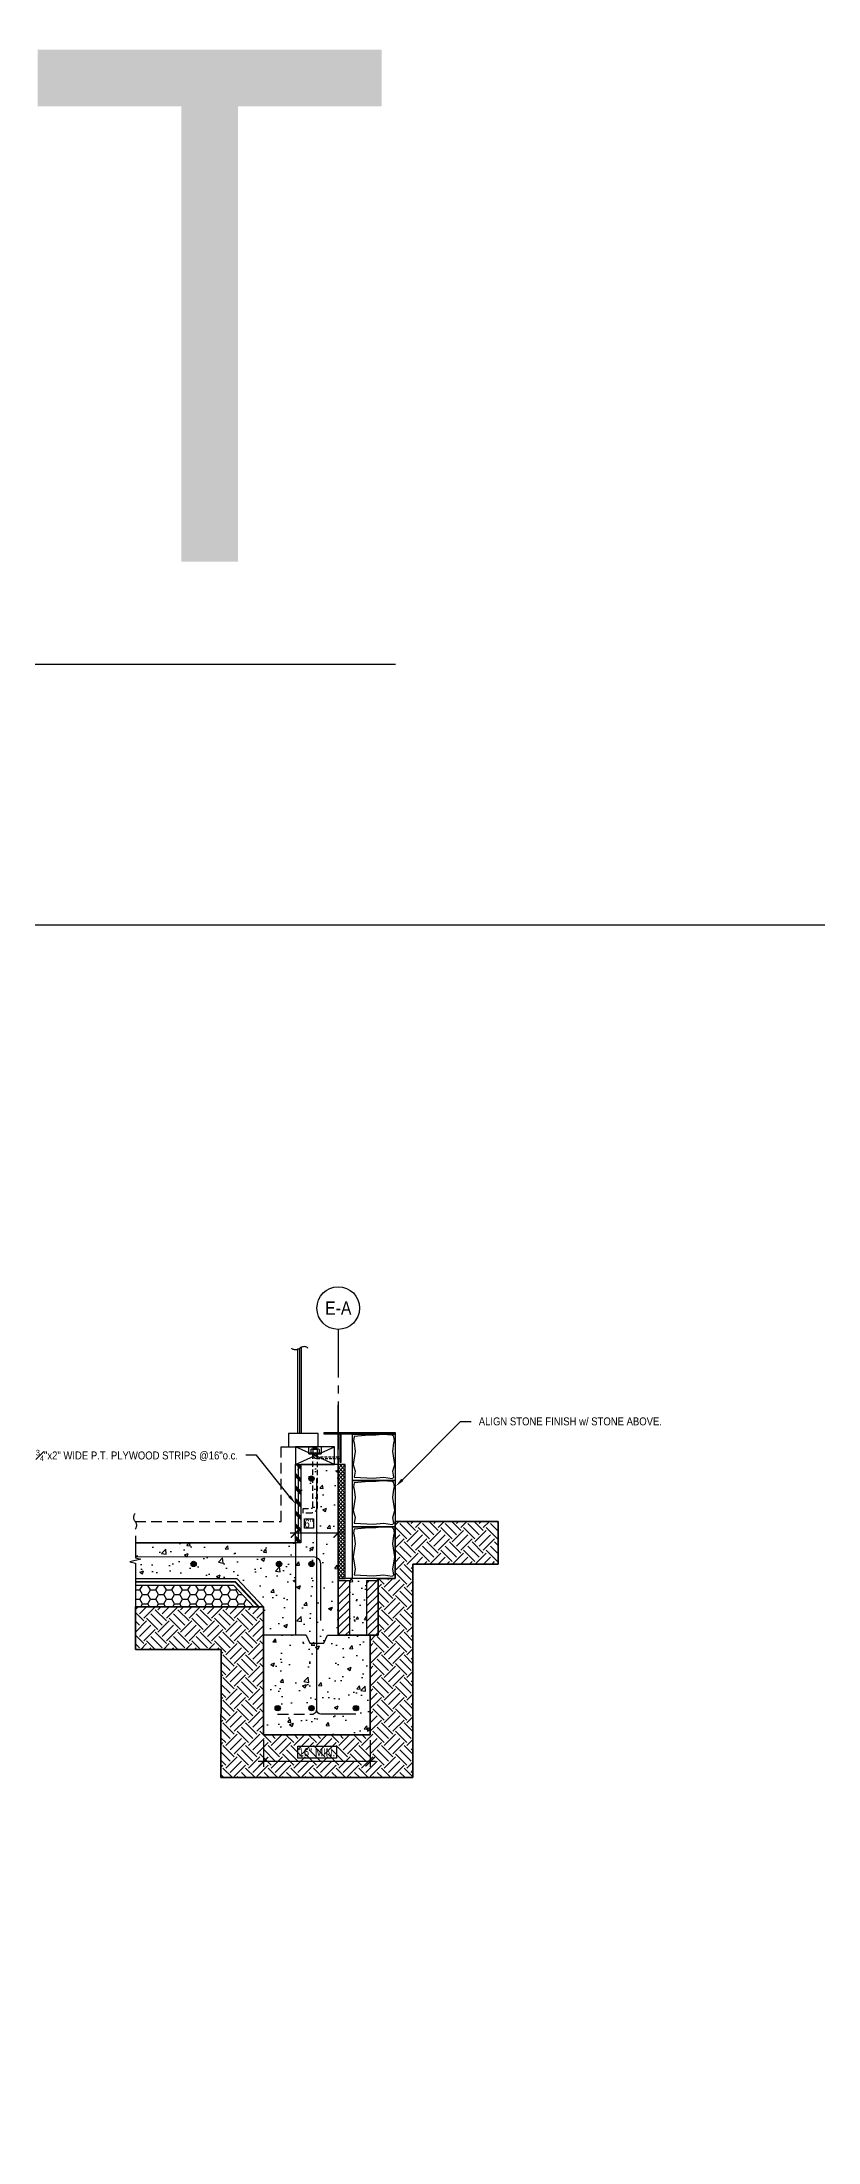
# Model space of a CAD drawing. Header units: inches. Extents: x -2661 to 42767, y -1222 to 9099.
# Drawn here: x 1771.1 to 1880.2, y 4000.9 to 4296.1 of the extents above; entities that cross this region are included whole.
import ezdxf
from ezdxf import colors
from ezdxf.entities.mleader import LeaderData, LeaderLine
from ezdxf.enums import TextEntityAlignment as Align
from ezdxf.math import Vec2, Vec3

# ---------------------------------------------------------------- set-up
doc = ezdxf.new("R2010")
doc.units = ezdxf.units.IN
doc.header["$LTSCALE"] = 12
doc.header["$MEASUREMENT"] = 0
doc.header["$PDMODE"] = 3
for name, pattern in [('CENTER2', [1.125, 0.75, -0.125, 0.125, -0.125]), ('HIDDEN2', [0.1875, 0.125, -0.0625]), ('HIDDEN4', [0.09375, 0.0625, -0.03125]), ('HIDDEN8', [0.04625, 0.03125, -0.015])]:
    doc.linetypes.add(name, pattern=pattern)
doc.layers.get('0').update_dxf_attribs({"linetype": 'CONTINUOUS'})
doc.layers.get('DefPoints').update_dxf_attribs({"color": 251, "linetype": 'CONTINUOUS'})
doc.layers.add('DESIGNER COMMENTS', color=221, linetype='CONTINUOUS', plot=False)
doc.layers.add('NON-PLOT', color=253, linetype='CONTINUOUS', plot=False)
for name, color, linetype in [('S-ANNO-DIMS', 2, 'CONTINUOUS'), ('S-ANNO-NOTE', 4, 'CONTINUOUS'), ('S-ARCH', 1, 'CONTINUOUS'), ('S-ARCH-FINISHES', 1, 'HIDDEN2'), ('S-BOLT', 2, 'CONTINUOUS'), ('S-BREAK', 2, 'CONTINUOUS'), ('S-CONC', 4, 'CONTINUOUS'), ('S-FASTENERS', 2, 'CONTINUOUS'), ('S-GRADE', 3, 'CONTINUOUS'), ('S-GRID', 1, 'CENTER2'), ('S-REBAR', 7, 'CONTINUOUS'), ('S-STEEL', 4, 'CONTINUOUS'), ('S-WOOD', 3, 'CONTINUOUS')]:
    doc.layers.add(name, color=color, linetype=linetype)
doc.layers.add('S-ANNO-NONPLOT', color=253, linetype='CONTINUOUS', plot=False, transparency=0.5)
doc.layers.add('S-HATCH-SOIL', color=7, linetype='CONTINUOUS', true_color=0x8f8f8f, transparency=0.8)
doc.layers.add('S-HATCH2', color=2, linetype='CONTINUOUS', transparency=0.5)
doc.styles.add('Arial', font='arial.ttf', dxfattribs={"width": 0.85})
doc.dimstyles.new('DIM-12_Se', dxfattribs={"dimscale": 12, "dimtxt": 0.09375, "dimasz": 0.109375, "dimexe": 0.0625, "dimexo": 0.0625, "dimgap": 0.0625, "dimtad": 1, "dimdec": 4, "dimzin": 11, "dimdsep": 46, "dimlunit": 4, "dimtxsty": 'Arial', "dimblk": 'ARCHTICK', "dimcen": 0.125, "dimdle": 0.0625, "dimclrd": 256, "dimclre": 256, "dimclrt": 4, "dimadec": 0, "dimazin": 0, "dimtfac": 0.75, "dimtdec": 4, "dimtmove": 0, "dimatfit": 3, "dimfxl": 1, "dimfrac": 1, "dimtolj": 1, "dimtzin": 0, "dimarcsym": 0})

# ---------------------------------------------------------------- blocks, each defined once
blk = doc.blocks.new('_DotBlank')
at = {"color": 0, "lineweight": -2}
blk.add_line((-0.5, 0), (-1, 0), dxfattribs=at)
blk.add_circle((0, 0), 0.5, dxfattribs=at)
blk = doc.blocks.new('*U521')
h = blk.add_hatch(color=256)
h.dxf.hatch_style = 1
h.paths.add_polyline_path([(0.375, 0, 1), (-0.375, 0, 1)])
at = {"color": 0}
blk.add_circle((0, 0), 0.375, dxfattribs=at)
blk = doc.blocks.new('_ARCHTICK')
at = {"color": 0, "linetype": 'ByBlock', "const_width": 0.15}
blk.add_lwpolyline([(-0.5, -0.5), (0.5, 0.5)], dxfattribs=at)
blk = doc.blocks.new('*D2268')
at = {"layer": 'DefPoints', "color": 0, "transparency": 16777216}
for p in [(1802.23, 4058.12), (1817.23, 4058.12), (1802.23, 4054.35)]:
    blk.add_point(p, dxfattribs=at)
at = {"layer": 'S-ANNO-DIMS', "lineweight": -2, "transparency": 16777216}
for p, q in [((1802.23, 4057.37), (1802.23, 4053.6)), ((1817.23, 4057.37), (1817.23, 4053.6)), ((1817.98, 4054.35), (1801.48, 4054.35))]:
    blk.add_line(p, q, dxfattribs=at)
at = {"layer": 'S-ANNO-DIMS', "lineweight": -2, "transparency": 16777216, "xscale": 1.3125, "yscale": 1.3125, "zscale": 1.3125, "rotation": 180}
blk.add_blockref('_ARCHTICK', (1802.23, 4054.35), dxfattribs=at)
at = {"layer": 'S-ANNO-DIMS', "lineweight": -2, "transparency": 16777216, "xscale": 1.3125, "yscale": 1.3125, "zscale": 1.3125}
blk.add_blockref('_ARCHTICK', (1817.23, 4054.35), dxfattribs=at)
at = {"layer": 'S-ANNO-DIMS', "color": 4, "transparency": 16777216, "insert": (1809.73, 4055.67), "char_height": 1.125, "attachment_point": 5, "style": 'Arial'}
blk.add_mtext('\\A1;16" MIN.', dxfattribs=at)
blk = doc.blocks.new('8 INCH ANCHOR BOLT')
at = {"layer": 'S-BOLT'}
for p, q in [((-0.59, 0.62), (-0.59, 0.11)), ((-0.44, 0.69), (0.44, 0.69)), ((0.25, 1.01), (-0.31, 1.01)), ((-0.31, 1.01), (-0.24, 0.97)), ((-0.31, 0.93), (-0.24, 0.97)), ((0.31, 0.89), (-0.31, 0.93)), ((-0.31, 0.93), (-0.24, 0.89)), ((-0.31, 0.85), (-0.24, 0.89)), ((0.31, 0.81), (-0.31, 0.85)), ((-0.31, 0.85), (-0.24, 0.81)), ((-0.31, 0.77), (-0.24, 0.81)), ((0.31, 0.73), (-0.31, 0.77)), ((-0.31, 0.77), (-0.24, 0.73)), ((-0.31, 0.69), (-0.24, 0.73)), ((-0.29, 0.62), (-0.29, 0.11)), ((-0.24, 0.97), (0.25, 0.93)), ((-0.24, 0.89), (0.25, 0.85)), ((-0.24, 0.81), (0.25, 0.77)), ((-0.24, 0.73), (0.25, 0.69)), ((0.31, 0.97), (-0.05, 0.99)), ((0.25, 1.01), (0.31, 0.97)), ((0.25, 0.93), (0.31, 0.97)), ((0.25, 0.93), (0.31, 0.89)), ((0.25, 0.85), (0.31, 0.89)), ((0.25, 0.85), (0.31, 0.81)), ((0.25, 0.77), (0.31, 0.81)), ((0.25, 0.77), (0.31, 0.73)), ((0.25, 0.69), (0.31, 0.73)), ((0.29, 0.62), (0.29, 0.11)), ((0.59, 0.62), (0.59, 0.11))]:
    blk.add_line(p, q, dxfattribs=at)
at = {"layer": 'S-BOLT', "linetype": 'HIDDEN4'}
for p, q in [((-0.31, 0), (-0.31, -7.44)), ((0.31, -7.44), (0.31, 0)), ((1.66, -7.69), (0.56, -7.69)), ((0.56, -8.31), (1.66, -8.31)), ((1.66, -8.31), (1.66, -7.69))]:
    blk.add_line(p, q, dxfattribs=at)
at = {"layer": 'S-BOLT'}
blk.add_lwpolyline([(0.85, 0.11), (0.85, 0), (-0.85, 0), (-0.85, 0.11)], close=True, dxfattribs=at)
for centre, radius, start, end in [((-0.44, 0.52), 0.177, 33.8901, 146.1099), ((0, 0.1), 0.589, 60.1583, 119.8417), ((0.44, 0.52), 0.177, 33.8901, 146.1099)]:
    blk.add_arc(centre, radius, start, end, dxfattribs=at)
at = {"layer": 'S-BOLT', "linetype": 'HIDDEN4'}
for radius in [0.875, 0.25]:
    blk.add_arc((0.56, -7.44), radius, 180, 270, dxfattribs=at)
blk = doc.blocks.new('*U1197')
at = {"xscale": -1}
blk.add_blockref('8 INCH ANCHOR BOLT', (0, 0), dxfattribs=at)
blk = doc.blocks.new('*U2247')
at = {"layer": 'S-CONC'}
h = blk.add_hatch(dxfattribs=at)
h.set_pattern_fill('AR-CONC', color=2, scale=0.5, angle=15, style=0)
h.paths.add_polyline_path([(1.62, 0), (4, 0), (4, 7.63), (5.62, 7.63, -0.656548), (5.62, 8), (0, 8, -0.656548), (0, 7.63), (1.62, 7.63)])
h = blk.add_hatch(dxfattribs=at)
h.set_pattern_fill('ANSI31', color=2, scale=6, style=0)
h.set_pattern_definition([(45, (-2.375, 0), (-0.53033, 0.53033), [])])
h.paths.add_polyline_path([(0, 7.63), (0, 0), (1.62, 0), (1.62, 7.63)])
h.paths.add_polyline_path([(4, 0), (5.62, 0), (5.62, 7.63), (4, 7.63)])
at = {"layer": 'NON-PLOT'}
blk.add_line((5.62, 8), (0, 8), dxfattribs=at)
at = {"layer": 'S-CONC', "color": 3}
blk.add_line((1.62, 0), (4, 0), dxfattribs=at)
at = {"layer": 'S-CONC'}
for points in [[(1.62, 0), (1.62, 7.63), (0, 7.63), (0, 0), (1.62, 0)], [(4, 0), (5.62, 0), (5.62, 7.63), (4, 7.63), (4, 0)]]:
    blk.add_lwpolyline(points, close=True, dxfattribs=at)
at = {"layer": 'S-CONC', "color": 2}
for centre, start, end in [((-0.08, 7.81), 293.4264, 66.5736), ((5.71, 7.81), 113.4264, 246.5736)]:
    blk.add_arc(centre, 0.204, start, end, dxfattribs=at)
blk = doc.blocks.new('*D2267')
at = {"layer": 'DefPoints', "color": 0, "transparency": 16777216}
for p in [(1806.73, 4086.49), (1806.73, 4086.49), (1812.73, 4086.49)]:
    blk.add_point(p, dxfattribs=at)
at = {"layer": 'S-ANNO-DIMS', "lineweight": -2, "transparency": 16777216}
blk.add_line((1813.48, 4086.49), (1805.98, 4086.49), dxfattribs=at)
at = {"layer": 'S-ANNO-DIMS', "lineweight": -2, "transparency": 16777216, "xscale": 1.3125, "yscale": 1.3125, "zscale": 1.3125, "rotation": 180}
blk.add_blockref('_ARCHTICK', (1806.73, 4086.49), dxfattribs=at)
at = {"layer": 'S-ANNO-DIMS', "lineweight": -2, "transparency": 16777216, "xscale": 1.3125, "yscale": 1.3125, "zscale": 1.3125}
blk.add_blockref('_ARCHTICK', (1812.73, 4086.49), dxfattribs=at)
at = {"layer": 'S-ANNO-DIMS', "color": 4, "transparency": 16777216, "insert": (1808.61, 4087.81), "char_height": 1.125, "attachment_point": 5, "style": 'Arial'}
blk.add_mtext('\\A1;6"', dxfattribs=at)
blk = doc.blocks.new('REF GRID')
blk.add_circle((0, 0.25), 0.25)
at = {"style": 'Arial', "width": 0.85}
blk.add_attdef('#', text='', height=0.156, dxfattribs=at).set_placement((0, 0.25), align=Align.MIDDLE_CENTER)
blk = doc.blocks.new('*U2251')
at = {"color": 0, "linetype": 'ByBlock'}
blk.add_lwpolyline([(-0.31, 0), (0.31, 0), (0.13, -0.19), (0.13, -3.42), (0, -4), (-0.13, -3.42), (-0.13, -0.19)], close=True, dxfattribs=at)

msp = doc.modelspace()

# ---------------------------------------------------------------- hatches: boundary and pattern name
at = {"layer": 'S-ARCH'}
h = msp.add_hatch(dxfattribs=at)
h.set_pattern_fill('ANSI37', color=252, scale=3, style=0)
h.set_pattern_definition([(45, (-8255.7417, 2263.624), (-0.265165043, 0.265165043), []), (135, (-8255.7417, 2263.624), (-0.265165043, -0.265165043), [])])
h.paths.add_polyline_path([(1813.73166, 4096.11952), (1812.73166, 4096.11952), (1812.73166, 4080.11952), (1813.73166, 4080.11952)])
at = {"layer": 'S-HATCH-SOIL'}
h = msp.add_hatch(dxfattribs=at)
h.set_pattern_fill('EARTH', color=256, scale=9, angle=45)
h.set_pattern_definition([(45, (-7996.0038, 2003.0517), (0, 3.1819805), [2.25, -2.25]), (45, (-7996.6004, 2003.6484), (0, 3.1819805), [2.25, -2.25]), (45, (-7997.197, 2004.245), (0, 3.1819805), [2.25, -2.25]), (135, (-7997.197, 2004.6427), (-3.1819805, 4e-16), [2.25, -2.25]), (135, (-7996.6004, 2005.2394), (-3.1819805, 4e-16), [2.25, -2.25]), (135, (-7996.0038, 2005.836), (-3.1819805, 4e-16), [2.25, -2.25])])
h.paths.add_polyline_path([(1820.73166, 4088.11952), (1835.23166, 4088.11952), (1835.23166, 4082.11952), (1823.23166, 4082.11952), (1823.23166, 4052.11952), (1796.23166, 4052.11952), (1796.26791, 4070.11952), (1784.23166, 4070.11952), (1784.23166, 4076.11952), (1802.23166, 4076.11952), (1802.23166, 4058.11952), (1817.23166, 4058.11952), (1817.23166, 4072.11952), (1818.35666, 4072.11952), (1818.35666, 4080.11952), (1820.73166, 4080.11952)])
h = msp.add_hatch(dxfattribs=at)
h.set_pattern_fill('HONEY', color=256, scale=6, style=0)
h.set_pattern_definition([(1e-14, (8103.22926, 6843.50143), (1.125, 0.64951905), [0.75, -1.5]), (120, (8103.22926, 6843.50143), (-1.125, 0.64951905), [0.75, -1.5]), (60, (8103.22926, 6843.50143), (1e-17, 1.299038106), [-1.5, 0.75])])
h.paths.add_polyline_path([(1784.23166, 4079.11952), (1798.06034, 4079.11952), (1800.87284, 4076.11952), (1784.23166, 4076.11952)])
at = {"layer": 'S-HATCH2'}
h = msp.add_hatch(dxfattribs=at)
h.set_pattern_fill('AR-CONC', color=256, scale=0.75, style=0)
h.set_pattern_definition([(50, (-7996.0038, 1992.3653), (5.3794514, -0.470641), [0.5625, -6.1875]), (355, (-7996.004, 1992.3653), (-1.040635, 5.641441), [0.45, -4.95]), (100.451444, (-7995.5555, 1992.326), (4.3388164, 5.1708), [0.4780514, -5.2585658]), (46.1842, (-7996.004, 1993.865), (8.00431, -1.2413946), [0.84375, -9.28125]), (96.635635, (-7995.337, 1993.762), (7.0099646, 7.3058895), [0.7170776, -7.887853]), (351.18416, (-7996.004, 1993.865), (7.0099646, 7.3058895), [0.675, -7.425]), (21, (-7995.2538, 1993.4903), (4.4768029, -3.0196417), [0.5625, -6.1875]), (326, (-7995.254, 1993.4903), (1.824865, 5.4386253), [0.45, -4.95]), (71.451445, (-7994.8807, 1993.2387), (6.3016678, 2.4189836), [0.4780514, -5.2585658]), (37.5, (-7996.0038, 1992.3653), (0.0911989, 2.4967039), [0, -4.89, 0, -5.025, 0, -4.96875]), (7.5, (-7996.0038, 1992.3653), (1.9730215, 2.95808784), [0, -2.865, 0, -4.7775, 0, -1.89375]), (327.5, (-7997.6763, 1992.3653), (4.00366827, -0.16916154), [0, -1.875, 0, -5.85, 0, -7.7625]), (317.5, (-7998.4263, 1992.3653), (4.3738963, 0.7507874), [0, -2.4375, 0, -3.885, 0, -5.5125])])
h.paths.add_polyline_path([(1812.73166, 4096.11952), (1806.73166, 4096.11952), (1806.73166, 4076.11952), (1802.23166, 4076.11952), (1802.23166, 4072.11952), (1803.69991, 4072.11952), (1805.98166, 4072.11952), (1806.48166, 4071.01395), (1808.48166, 4071.01395), (1808.98166, 4072.11952), (1812.73166, 4072.11952)])
h.paths.add_polyline_path([(1817.23166, 4072.11952), (1812.73166, 4072.11952), (1808.98166, 4072.11952), (1808.48166, 4071.01395), (1806.48166, 4071.01395), (1805.98166, 4072.11952), (1803.69991, 4072.11952), (1802.23166, 4072.11952), (1802.23166, 4058.11952), (1817.23166, 4058.11952)])
h.paths.add_polyline_path([(1807.99886, 4088.4819), (1809.2508, 4088.4819), (1809.2508, 4087.16469), (1807.99886, 4087.16469)], flags=16)
h = msp.add_hatch(dxfattribs=at)
h.set_pattern_fill('AR-CONC', color=256, scale=0.75, style=0)
h.set_pattern_definition([(50, (-8138.9224, 2256.0503), (5.3794514, -0.470641), [0.5625, -6.1875]), (355, (-8138.9224, 2256.05), (-1.040635, 5.641441), [0.45, -4.95]), (100.451444, (-8138.474, 2256.011), (4.3388164, 5.1708), [0.4780514, -5.2585658]), (46.1842, (-8138.9224, 2257.55), (8.00431, -1.2413946), [0.84375, -9.28125]), (96.635635, (-8138.255, 2257.447), (7.0099646, 7.3058895), [0.7170776, -7.887853]), (351.18416, (-8138.922, 2257.55), (7.0099646, 7.3058895), [0.675, -7.425]), (21, (-8138.1724, 2257.1753), (4.4768029, -3.0196417), [0.5625, -6.1875]), (326, (-8138.1724, 2257.175), (1.824865, 5.4386253), [0.45, -4.95]), (71.451445, (-8137.7993, 2256.9236), (6.3016678, 2.4189836), [0.4780514, -5.2585658]), (37.5, (-8138.9224, 2256.0503), (0.0911989, 2.4967039), [0, -4.89, 0, -5.025, 0, -4.96875]), (7.5, (-8138.9224, 2256.0503), (1.9730215, 2.95808784), [0, -2.865, 0, -4.7775, 0, -1.89375]), (327.5, (-8140.5949, 2256.0503), (4.00366827, -0.16916154), [0, -1.875, 0, -5.85, 0, -7.7625]), (317.5, (-8141.345, 2256.0503), (4.3738963, 0.7507874), [0, -2.4375, 0, -3.885, 0, -5.5125])])
h.paths.add_polyline_path([(1806.73166, 4076.11952), (1806.73166, 4085.11952), (1784.23166, 4085.11952), (1784.23166, 4082.99809), (1785.01001, 4082.80881), (1783.45331, 4082.43023), (1784.23166, 4082.24095), (1784.23166, 4080.11952), (1798.55415, 4080.11952), (1802.30415, 4076.11952), (1802.23166, 4076.11952)])
at = {"layer": 'S-WOOD'}
h = msp.add_hatch(dxfattribs=at)
h.set_pattern_fill('PLAST', color=1, scale=5, angle=-45, style=0)
h.set_pattern_definition([(315, (-7907.0365, 2003.0517), (0.88388348, 0.88388348), []), (315, (-7906.926, 2003.1622), (0.88388348, 0.88388348), []), (315, (-7906.8155, 2003.2727), (0.88388348, 0.88388348), [])])
h.paths.add_polyline_path([(1806.73166, 4096.11952), (1807.48166, 4096.11952), (1807.48166, 4085.11952), (1806.73166, 4085.11952)])

# ---------------------------------------------------------------- linework, layer by layer
at = {"layer": 'DESIGNER COMMENTS'}
for points in [[(1807.99886, 4088.4819), (1809.2508, 4088.4819), (1809.2508, 4087.16469), (1807.99886, 4087.16469)], [(1807.07049, 4056.52974), (1812.51304, 4056.52974), (1812.51304, 4054.8239), (1807.07049, 4054.8239)]]:
    msp.add_lwpolyline(points, close=True, dxfattribs=at)
at = {"layer": 'NON-PLOT'}
for points in [[(1814.73166, 4093.88233), (1814.73166, 4100.38233), (1820.73166, 4100.38233), (1820.73166, 4093.88233)], [(1814.73166, 4087.38233), (1814.73166, 4093.88233), (1820.73166, 4093.88233), (1820.73166, 4087.38233)], [(1814.73166, 4080.11952), (1814.73166, 4087.38233), (1820.73166, 4087.38233), (1820.73166, 4080.11952)]]:
    msp.add_lwpolyline(points, close=True, dxfattribs=at)
at = {"layer": 'S-ANNO-NONPLOT'}
msp.add_line((1812.73166, 4096.11952), (1812.73166, 4104.45495), dxfattribs=at)
for points in [[(1230.57281, 4172.00884), (2465.0403, 4172.00884), (2465.0403, 3092.36325), (1230.57281, 3092.36325)], [(1813.73166, 4096.11952), (1812.73166, 4096.11952), (1812.73166, 4080.11952), (1813.73166, 4080.11952)], [(1820.73166, 4088.11952), (1835.23166, 4088.11952), (1835.23166, 4082.11952), (1823.23166, 4082.11952), (1823.23166, 4052.11952), (1796.23166, 4052.11952), (1796.26791, 4070.11952), (1784.23166, 4070.11952), (1784.23166, 4076.11952), (1802.23166, 4076.11952), (1802.23166, 4058.11952), (1817.23166, 4058.11952), (1817.23166, 4072.11952), (1818.35666, 4072.11952), (1818.35666, 4080.11952), (1820.73166, 4080.11952)], [(1800.87284, 4076.11952), (1798.06034, 4079.11952), (1784.23166, 4079.11952), (1784.23166, 4076.11952)], [(1807.07049, 4056.52974), (1812.51304, 4056.52974), (1812.51304, 4054.8239), (1807.07049, 4054.8239)]]:
    msp.add_lwpolyline(points, close=True, dxfattribs=at)
msp.add_lwpolyline([(1818.35666, 4080.11952), (1818.35666, 4072.11952), (1817.23166, 4072.11952), (1817.23166, 4058.11952), (1802.23166, 4058.11952), (1802.23166, 4076.11952), (1784.23166, 4076.11952), (1784.23166, 4070.11952), (1796.26791, 4070.11952), (1796.23166, 4052.11952), (1823.23166, 4052.11952), (1823.23166, 4082.11952), (1835.23166, 4082.11952), (1835.23166, 4088.11952), (1820.73166, 4088.11952)], dxfattribs=at)
at = {"layer": 'S-ANNO-NOTE', "linetype": 'HIDDEN2', "const_width": 0.25}
msp.add_lwpolyline([(1784.23166, 4079.61952), (1798.27696, 4079.61952), (1801.55821, 4076.11952)], dxfattribs=at)
at = {"layer": 'S-ARCH'}
for p, q in [((1807.08202, 4100.47505), (1807.08202, 4112.3228)), ((1807.58202, 4100.47505), (1807.58202, 4112.62824))]:
    msp.add_line(p, q, dxfattribs=at)
at = {"layer": 'S-ARCH', "color": 252}
msp.add_line((1807.33202, 4100.47505), (1807.33202, 4112.47505), dxfattribs=at)
at = {"layer": 'S-ARCH'}
msp.add_lwpolyline([(1808.45792, 4112.47505, 0.16907551), (1808.43835, 4112.53126, 0.124202127), (1808.3247, 4112.61832, 0.05676695), (1808.08294, 4112.69129, 0.090107036), (1807.81091, 4112.69129, 0.041901586), (1807.59483, 4112.633, 0.097265031), (1807.33202, 4112.47505, -0.046618215), (1807.24011, 4112.40635, -0.033753695), (1807.06921, 4112.3171, -0.097265031), (1806.76997, 4112.25023, -0.035684997), (1806.58109, 4112.25881, -0.069048607), (1806.39812, 4112.30644, -0.056136755), (1806.25131, 4112.38753, -0.251995131), (1806.20792, 4112.47505, -4.023342313)], format="xyb", dxfattribs=at)
for points in [[(1809.91737, 4098.61952), (1809.91737, 4100.47505), (1805.74666, 4100.47505), (1805.74666, 4098.61952), (1809.91737, 4098.61952)], [(1820.36118, 4094.1796), (1820.54027, 4094.36046), (1820.40104, 4095.1954), (1820.6795, 4096.1463), (1820.40104, 4097.96438), (1820.56891, 4099.15068), (1820.64691, 4099.47378), (1820.55325, 4100.04935), (1820.34527, 4100.25051), (1818.96307, 4100.35056), (1818.00933, 4100.23715), (1816.53558, 4100.1911), (1814.98601, 4100.04935), (1814.89235, 4099.47378), (1814.97036, 4099.15068), (1815.13822, 4097.96438), (1814.85977, 4096.1463), (1815.13822, 4095.1954), (1814.99899, 4094.36046), (1817.66571, 4094.22131), (1819.10445, 4094.36046), (1820.34527, 4094.1796)], [(1820.36118, 4087.6796), (1820.54027, 4087.86046), (1820.40104, 4088.6954), (1820.6795, 4089.6463), (1820.40104, 4091.46438), (1820.56891, 4092.65068), (1820.64691, 4092.97378), (1820.55325, 4093.54935), (1820.34527, 4093.75051), (1818.96307, 4093.85056), (1818.00933, 4093.73715), (1816.53558, 4093.6911), (1814.98601, 4093.54935), (1814.89235, 4092.97378), (1814.97036, 4092.65068), (1815.13822, 4091.46438), (1814.85977, 4089.6463), (1815.13822, 4088.6954), (1814.99899, 4087.86046), (1817.66571, 4087.72131), (1819.10445, 4087.86046), (1820.34527, 4087.6796)], [(1820.36118, 4080.41678), (1820.54027, 4080.59765), (1820.40104, 4081.43258), (1820.6795, 4083.1463), (1820.40104, 4084.96438), (1820.56891, 4086.15068), (1820.64691, 4086.47378), (1820.55325, 4087.04935), (1820.34527, 4087.25051), (1818.96307, 4087.35056), (1818.00933, 4087.23715), (1816.53558, 4087.1911), (1814.98601, 4087.04935), (1814.89235, 4086.47378), (1814.97036, 4086.15068), (1815.13822, 4084.96438), (1814.85977, 4083.1463), (1815.13822, 4081.43258), (1814.99899, 4080.59765), (1817.66571, 4080.4585), (1819.10445, 4080.59765), (1820.34527, 4080.41678)]]:
    msp.add_lwpolyline(points, dxfattribs=at)
at = {"layer": 'S-ARCH-FINISHES'}
msp.add_lwpolyline([(1784.19542, 4088.11952), (1804.73166, 4088.11952), (1804.73166, 4098.61952), (1806.73166, 4098.61952)], dxfattribs=at)
msp.add_lwpolyline([(1784.19623, 4089.24452, 0.408464845), (1784.19542, 4088.11952, -0.407414976), (1784.19542, 4087.01343, -2.166216757)], format="xyb", dxfattribs=at)
at = {"layer": 'S-BREAK'}
msp.add_lwpolyline([(1784.23166, 4086.11952), (1784.23166, 4082.99809), (1785.01001, 4082.80881), (1783.45331, 4082.43023), (1784.23166, 4082.24095), (1784.23166, 4079.11952)], dxfattribs=at)
at = {"layer": 'S-CONC'}
for p, q in [((1784.23166, 4085.11952), (1806.73166, 4085.11952)), ((1806.73166, 4085.11952), (1784.23166, 4085.11952)), ((1784.23166, 4080.11952), (1798.48166, 4080.11952)), ((1808.23166, 4072.11952), (1808.73166, 4071.01395)), ((1810.73166, 4071.01395), (1811.23166, 4072.11952)), ((1811.23166, 4072.11952), (1812.73166, 4072.11952)), ((1808.73166, 4071.01395), (1810.73166, 4071.01395))]:
    msp.add_line(p, q, dxfattribs=at)
for points in [[(1806.73166, 4072.11952), (1802.23166, 4072.11952), (1802.23166, 4072.11952), (1802.23166, 4058.11952), (1817.23166, 4058.11952), (1817.23166, 4072.11952), (1812.73166, 4072.11952), (1812.73166, 4096.11952), (1807.48166, 4096.11952), (1807.48166, 4085.11952), (1806.73166, 4085.11952), (1806.73166, 4072.11952)], [(1798.48166, 4080.11952), (1802.23166, 4076.11952), (1802.23166, 4072.11952)], [(1808.23166, 4072.11952), (1806.73166, 4072.11952)]]:
    msp.add_lwpolyline(points, dxfattribs=at)
at = {"layer": 'S-GRADE'}
msp.add_lwpolyline([(1835.23166, 4088.11952), (1820.73166, 4088.11952)], dxfattribs=at)
at = {"layer": 'S-GRID', "color": 1, "linetype": 'CENTER2', "ltscale": 0.75}
msp.add_line((1812.73166, 4115.11952), (1812.73166, 4096.11952), dxfattribs=at)
at = {"layer": 'S-REBAR'}
for points in [[(1815.23107, 4061.02577), (1810.29191, 4061.02577, -0.414213562), (1809.73137, 4061.58631), (1809.73074, 4094.14876)], [(1784.23166, 4083.14877), (1809.23175, 4083.1813, -0.414213562), (1810.23175, 4082.1813), (1810.23175, 4074.1813)]]:
    msp.add_lwpolyline(points, format="xyb", dxfattribs=at)
at = {"layer": 'S-REBAR', "linetype": 'HIDDEN2'}
msp.add_lwpolyline([(1804.23107, 4061.02575), (1809.17082, 4061.02578, 0.309981808), (1809.73136, 4061.68009)], format="xyb", dxfattribs=at)
at = {"layer": 'S-STEEL', "color": 1}
for points in [[(1820.73166, 4100.63233), (1820.73166, 4100.38233), (1810.74666, 4100.38233), (1810.74666, 4100.63233)], [(1812.99666, 4100.38233), (1813.12166, 4100.3867), (1813.12166, 4096.3867), (1812.99666, 4096.3867)]]:
    msp.add_lwpolyline(points, close=True, dxfattribs=at)
at = {"layer": 'S-WOOD', "color": 2}
for p, q in [((1808.62856, 4097.76177), (1806.74666, 4098.61952)), ((1810.33477, 4097.75729), (1812.23166, 4098.61952)), ((1806.73166, 4096.11952), (1810.0186, 4097.61358)), ((1812.23166, 4096.11952), (1808.95369, 4097.61358))]:
    msp.add_line(p, q, dxfattribs=at)
at = {"layer": 'S-WOOD', "color": 1}
msp.add_line((1807.10666, 4096.11952), (1807.10666, 4085.11952), dxfattribs=at)
at = {"layer": 'S-WOOD'}
for points in [[(1808.62856, 4098.61952), (1806.73166, 4098.61952), (1806.73166, 4096.11952), (1812.23166, 4096.11952), (1812.23166, 4098.61952), (1810.33477, 4098.61952)], [(1810.33477, 4098.61952), (1808.62856, 4098.61952)]]:
    msp.add_lwpolyline(points, dxfattribs=at)
at = {"layer": 'S-WOOD', "color": 2, "linetype": 'HIDDEN2'}
msp.add_lwpolyline([(1810.33477, 4098.61952), (1810.33477, 4097.61358), (1808.62856, 4097.61358), (1808.62856, 4098.61952)], dxfattribs=at)
at = {"layer": 'S-WOOD'}
msp.add_lwpolyline([(1806.73166, 4096.11952), (1807.48166, 4096.11952), (1807.48166, 4085.11952), (1806.73166, 4085.11952)], close=True, dxfattribs=at)

# ---------------------------------------------------------------- block references
msp.add_blockref('*U1197', (1809.48166, 4097.61358))
at = {"layer": 'S-ANNO-NOTE', "xscale": 12, "yscale": 12, "zscale": 12}
msp.add_blockref('REF GRID', (1812.7473, 4115.11948), dxfattribs=at).add_auto_attribs({'#': 'E-A'})
at = {"layer": 'S-CONC'}
msp.add_blockref('*U2247', (1812.73166, 4072.11952), dxfattribs=at)
at = {"layer": 'S-FASTENERS', "color": 1, "linetype": 'HIDDEN8', "rotation": 270}
msp.add_blockref('*U2251', (1813.12166, 4097.05794), dxfattribs=at)
at = {"layer": 'S-REBAR', "linetype": 'ByBlock'}
for p in [(1808.98147, 4094.14876), (1792.41932, 4082.14876), (1804.41932, 4082.14876), (1808.98147, 4082.14876), (1804.23166, 4061.86952), (1808.98147, 4061.86952), (1815.23166, 4061.86952)]:
    msp.add_blockref('*U521', p, dxfattribs=at)

# ---------------------------------------------------------------- texts
at = {"layer": 'S-ANNO-NOTE', "insert": (1246.02754, 4295.04078), "char_height": 72, "width": 693.3801297, "attachment_point": 1, "style": 'Arial'}
msp.add_mtext('\\A1;{\\LPARKING LOT}', dxfattribs=at)

# ---------------------------------------------------------------- dimensions: what is measured, and where the dimension line sits
at = {"layer": 'S-ANNO-DIMS'}
dim = msp.add_linear_dim(base=(1806.73166, 4086.4899), p1=(1812.73166, 4086.4899), p2=(1806.73166, 4086.4899), angle=180, dimstyle='DIM-12_Se', dxfattribs=at)
dim.commit()
dim.dimension.update_dxf_attribs({"geometry": '*D2267', "text_midpoint": (1808.61172, 4086.4899), "dimtype": 160})
dim = msp.add_linear_dim(base=(1802.23166, 4054.35012), p1=(1817.23166, 4058.11952), p2=(1802.23166, 4058.11952), angle=180, text='16" MIN.', dimstyle='DIM-12_Se', dxfattribs=at)
dim.commit()
dim.dimension.update_dxf_attribs({"geometry": '*D2268', "text_midpoint": (1809.73166, 4054.35012), "dimtype": 160})

# ---------------------------------------------------------------- leaders
at = {"layer": 'S-ANNO-NOTE'}
ml = msp.add_multileader_mtext('Standard', dxfattribs=at)
ml.set_content('\\A1;GLAZING, S.A.D.', color=4, style='Arial')
ml.set_leader_properties(color=2)
ml.build(insert=Vec2(0, 0))
ml.multileader.update_dxf_attribs({"dogleg_length": 0.36, "arrow_head_size": 1.3125, "scale": 12})
ctx = ml.context
ctx.base_point, ctx.scale, ctx.char_height, ctx.arrow_head_size, ctx.landing_gap_size, ctx.plane_origin = Vec3(1632.74977, 4130.87972), 12, 1.125, 1.3125, 1.08, Vec3(1662.12921, 4437.84823)
notes = []
notes.append((ctx, [(1, (1, 1, 0), (1631.24977, 4130.87972), (1, 0), 1.5, [(1, [(1615.52361, 4119.92178)], 0, [])])]))
ctx.mtext.insert, ctx.mtext.width, ctx.mtext.flow_direction = Vec3(1633.82977, 4131.55349), 12.9999077, 5
ml = msp.add_multileader_mtext('Standard', dxfattribs=at)
ml.set_content('\\A1;{\\C256;ALIGN STONE FINISH w/ STONE ABOVE. EXTEND STONE 1" FURTHER FROM CONCRETE WALL TO ACCOUNT FOR RIGID INSULATION ABOVE. TYP. @ FOUNDATION WALLS}', color=4, style='Arial')
ml.set_leader_properties(color=2)
ml.build(insert=Vec2(0, 0))
ml.multileader.update_dxf_attribs({"dogleg_length": 0.36, "arrow_head_size": 1.3125, "scale": 12})
ctx = ml.context
ctx.base_point, ctx.scale, ctx.char_height, ctx.arrow_head_size, ctx.landing_gap_size, ctx.plane_origin = Vec3(1632.74977, 4122.87972), 12, 1.125, 1.3125, 1.08, Vec3(978.66734, 3826.31071)
notes.append((ctx, [(0, (1, 1, 0), (1631.24977, 4122.87972), (1, 0), 1.5, [(0, [(1622.68825, 4113.75247)], 0, [])])]))
ctx.mtext.insert, ctx.mtext.width, ctx.mtext.flow_direction = Vec3(1633.82977, 4123.45181), 32.6182883, 5
ml = msp.add_multileader_mtext('Standard', dxfattribs=at)
ml.set_content('\\A1;STONE FINISH, S.A.D.', color=4, style='Arial')
ml.set_leader_properties(color=2)
ml.build(insert=Vec2(0, 0))
ml.multileader.update_dxf_attribs({"dogleg_length": 0.36, "arrow_head_size": 1.3125, "scale": 12})
ctx = ml.context
ctx.base_point, ctx.scale, ctx.char_height, ctx.arrow_head_size, ctx.landing_gap_size, ctx.plane_origin = Vec3(1632.74977, 4113.87972), 12, 1.125, 1.3125, 1.08, Vec3(1673.29386, 4426.60753)
notes.append((ctx, [(1, (1, 1, 0), (1631.24977, 4113.87972), (1, 0), 1.5, [(1, [(1627.6035, 4110.84391)], 0, [])])]))
ctx.mtext.insert, ctx.mtext.width, ctx.mtext.flow_direction = Vec3(1633.82977, 4114.45181), 12.9999077, 5
ml = msp.add_multileader_mtext('Standard', dxfattribs=at)
ml.set_content('\\A1;FINISH GRADE', color=4, style='Arial')
ml.set_leader_properties(color=2)
ml.build(insert=Vec2(0, 0))
ml.multileader.update_dxf_attribs({"dogleg_length": 0.36, "arrow_head_size": 1.3125, "scale": 12})
ctx = ml.context
ctx.base_point, ctx.scale, ctx.char_height, ctx.arrow_head_size, ctx.landing_gap_size, ctx.plane_origin = Vec3(1652.28424, 4113.59563), 12, 1.125, 1.3125, 1.08, Vec3(1680.51809, 4388.92735)
notes.append((ctx, [(1, (1, 1, 0), (1650.78424, 4113.59563), (1, 0), 1.5, [(0, [(1645.46946, 4101.48966)], 0, [])])]))
ctx.mtext.insert, ctx.mtext.width, ctx.mtext.flow_direction = Vec3(1653.36424, 4114.16772), 12.7933734, 5
ml = msp.add_multileader_mtext('Standard', dxfattribs=at)
ml.set_content('\\A1;CONTRACTORS OPTION TO REPLACE MASONRY STONE SUPPORT w/ POURED IN PLACE CONCRETE w/ DOUBLE MAT OF REINFORCING', color=4, style='Arial')
ml.set_leader_properties(color=2)
ml.build(insert=Vec2(0, 0))
ml.multileader.update_dxf_attribs({"dogleg_length": 0.36, "arrow_head_size": 1.3125, "scale": 12})
ctx = ml.context
ctx.base_point, ctx.scale, ctx.char_height, ctx.arrow_head_size, ctx.landing_gap_size, ctx.plane_origin = Vec3(1658.21878, 4100.33117), 12, 1.125, 1.3125, 1.08, Vec3(1688.06716, 4365.7756)
notes.append((ctx, [(0, (1, 1, 0), (1656.71878, 4100.33117), (1, 0), 1.5, [(0, [(1627.31325, 4095.98966)], 0, [])])]))
ctx.mtext.insert, ctx.mtext.width, ctx.mtext.flow_direction = Vec3(1659.29878, 4100.90326), 34.5618327, 5
ml = msp.add_multileader_mtext('Standard', dxfattribs=at)
ml.set_content('\\A1;{\\C256;ALIGN STONE FINISH w/ STONE ABOVE.}', color=4, style='Arial')
ml.set_leader_properties(color=2)
ml.build(insert=Vec2(0, 0))
ml.multileader.update_dxf_attribs({"dogleg_length": 0.36, "arrow_head_size": 1.3125, "scale": 12})
ctx = ml.context
ctx.base_point, ctx.scale, ctx.char_height, ctx.arrow_head_size, ctx.landing_gap_size, ctx.plane_origin = Vec3(1831.4139, 4102.17802), 12, 1.125, 1.3125, 1.08, Vec3(1176.81739, 3805.60901)
notes.append((ctx, [(0, (1, 1, 0), (1829.9139, 4102.17802), (1, 0), 1.5, [(0, [(1820.8383, 4093.05077)], 0, [])])]))
ctx.mtext.insert, ctx.mtext.width, ctx.mtext.flow_direction = Vec3(1832.4939, 4102.75011), 14.8427231, 5
ml = msp.add_multileader_mtext('Standard', dxfattribs=at)
ml.set_content('\\A1;{\\H0.7x;\\S3#4;}"x2" WIDE P.T. PLYWOOD STRIPS @16"o.c.', color=4, style='Arial')
ml.set_leader_properties(color=2)
ml.build(insert=Vec2(0, 0))
ml.multileader.update_dxf_attribs({"dogleg_length": 0.36, "arrow_head_size": 1.3125, "scale": 12})
ctx = ml.context
ctx.base_point, ctx.scale, ctx.char_height, ctx.arrow_head_size, ctx.landing_gap_size, ctx.plane_origin = Vec3(1785.72709, 4097.4581), 12, 1.125, 1.3125, 1.08, Vec3(1740.64804, 4384.64196)
ctx.text_align_type = 2
notes.append((ctx, [(1, (1, 1, 0), (1801.23911, 4097.4581), (-1, 0), 1.5, [(0, [(1806.73166, 4090.61952)], 0, [])])]))
ctx.mtext.insert, ctx.mtext.width, ctx.mtext.defined_height, ctx.mtext.alignment, ctx.mtext.flow_direction = Vec3(1798.65911, 4098.18597), 14.631463, 3.69153, 3, 5
ml = msp.add_multileader_mtext('Standard', dxfattribs=at)
ml.set_content('\\A1;SLOT DRAIN & PERF. PIPE, S.A.D.', color=4, style='Arial')
ml.set_leader_properties(color=2)
ml.build(insert=Vec2(0, 0))
ml.multileader.update_dxf_attribs({"dogleg_length": 0.36, "arrow_head_size": 1.3125, "scale": 12})
ctx = ml.context
ctx.base_point, ctx.scale, ctx.char_height, ctx.arrow_head_size, ctx.landing_gap_size, ctx.plane_origin = Vec3(1928.20906, 4095.29999), 12, 1.125, 1.3125, 1.08, Vec3(1928.11094, 4411.87168)
ctx.text_align_type = 2
notes.append((ctx, [(1, (1, 1, 0), (1953.29467, 4095.29999), (-1, 0), 1.5, [(1, [(1959.79362, 4088.11952)], 0, [])])]))
ctx.mtext.insert, ctx.mtext.width, ctx.mtext.alignment, ctx.mtext.flow_direction = Vec3(1950.71467, 4095.97377), 22.4970721, 3, 5
ml = msp.add_multileader_mtext('Standard', dxfattribs=at)
ml.set_content('\\A1;L8x4x{\\H0.7x;\\S1#2;}" w/ {\\H0.7x;\\S5#8;}" %%C A.B. @16"o.c.  ', color=256, style='Arial')
ml.set_leader_properties(color=2)
ml.build(insert=Vec2(0, 0))
ml.multileader.update_dxf_attribs({"dogleg_length": 0.36, "arrow_head_size": 1.3125, "scale": 12})
ctx = ml.context
ctx.base_point, ctx.scale, ctx.char_height, ctx.arrow_head_size, ctx.landing_gap_size, ctx.plane_origin = Vec3(1658.21878, 4093.33117), 12, 1.125, 1.3125, 0.75, Vec3(1668.39886, 4387.81316)
notes.append((ctx, [(1, (1, 1, 0), (1656.71878, 4093.33117), (1, 0), 1.5, [(0, [(1628.032, 4090.61466), (1631.0916, 4086.77668)], 0, [])])]))
ctx.mtext.insert, ctx.mtext.width, ctx.mtext.flow_direction = Vec3(1658.96878, 4094.05904), 10.7187147, 5
ml = msp.add_multileader_mtext('Standard', dxfattribs=at)
ml.set_content('\\A1;DRAINAGE & WATERPROOFING PER GEOTECH REPORT', color=4, style='Arial')
ml.set_leader_properties(color=2)
ml.build(insert=Vec2(0, 0))
ml.multileader.update_dxf_attribs({"dogleg_length": 0.36, "arrow_head_size": 1.3125, "scale": 12})
ctx = ml.context
ctx.base_point, ctx.scale, ctx.char_height, ctx.arrow_head_size, ctx.landing_gap_size, ctx.plane_origin = Vec3(1658.04593, 4048.30523), 12, 1.125, 1.3125, 1.08, Vec3(1685.21592, 4344.969)
notes.append((ctx, [(1, (1, 1, 0), (1656.54593, 4048.30523), (1, 0), 1.5, [(2, [(1636.68825, 4045.48966), (1636.95735, 4063.42277)], 0, [])])]))
ctx.mtext.insert, ctx.mtext.width, ctx.mtext.flow_direction = Vec3(1659.12593, 4048.87732), 12.9999077, 5
ml = msp.add_multileader_mtext('Standard', dxfattribs=at)
ml.set_content('(4) #5 BARS AT BOTTOM OF FOOTING', color=4, style='Arial')
ml.set_leader_properties(color=2)
ml.set_arrow_properties(name='DOTBLANK')
ml.build(insert=Vec2(0, 0))
ml.multileader.update_dxf_attribs({"dogleg_length": 0.36, "arrow_head_size": 1.875, "scale": 12})
ctx = ml.context
ctx.base_point, ctx.scale, ctx.char_height, ctx.arrow_head_size, ctx.landing_gap_size, ctx.plane_origin = Vec3(1628.30722, 4007.24178), 12, 1.125, 1.875, 1.08, Vec3(1567.18663, 4317.48715)
notes.append((ctx, [(0, (1, 1, 0), (1626.80722, 4007.24178), (1, 0), 1.5, [(0, [(1612.10581, 4025.63796)], 0, [])])]))
ctx.mtext.insert, ctx.mtext.width, ctx.mtext.flow_direction = Vec3(1629.38722, 4007.81387), 14.0829149, 5
ml = msp.add_multileader_mtext('Standard', dxfattribs=at)
ml.set_content('\\A1;CONCRETE SPREAD FOOTING PER PLAN', color=4, style='Arial')
ml.set_leader_properties(color=2)
ml.build(insert=Vec2(0, 0))
ml.multileader.update_dxf_attribs({"dogleg_length": 0.36, "arrow_head_size": 1.3125, "scale": 12})
ctx = ml.context
ctx.base_point, ctx.scale, ctx.char_height, ctx.arrow_head_size, ctx.landing_gap_size, ctx.plane_origin = Vec3(1628.30722, 4012.95607), 12, 1.125, 1.3125, 1.08, Vec3(1656.93103, 4316.6892)
notes.append((ctx, [(1, (1, 1, 0), (1626.80722, 4012.95607), (1, 0), 1.5, [(0, [(1619.78029, 4022.48966)], 0, [])])]))
ctx.mtext.insert, ctx.mtext.width, ctx.mtext.flow_direction = Vec3(1629.38722, 4013.51895), 20, 5
for ctx, leaders in notes:
    for number, flags, end, landing, length, lines in leaders:
        leader = LeaderData()
        leader.index, (leader.has_last_leader_line, leader.has_dogleg_vector, leader.attachment_direction) = number, flags
        leader.last_leader_point, leader.dogleg_vector, leader.dogleg_length = Vec3(end), Vec3(landing), length
        for number, points, colour, breaks in lines:
            line = LeaderLine()
            line.index, line.vertices, line.color, line.breaks = number, Vec3.list(points), colors.encode_raw_color(colour), breaks
            leader.lines.append(line)
        ctx.leaders.append(leader)

doc.saveas('drawing.dxf')
